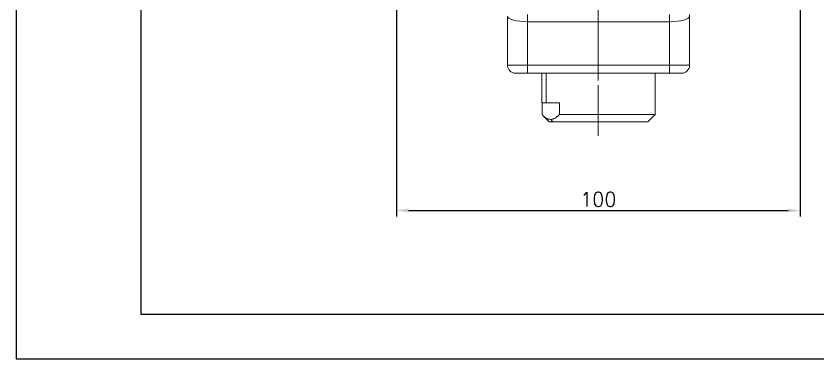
# Model space of a CAD drawing. Header units: millimetres. Extents: x 1435 to 2029, y -1230 to -810.
# Drawn here: x 1434.9 to 1633.5, y -1229.7 to -1144.9 of the extents above; entities that cross this region are included whole.
import ezdxf

# ---------------------------------------------------------------- set-up
doc = ezdxf.new("R2010")
doc.units = ezdxf.units.MM
doc.header["$LTSCALE"] = 10
doc.linetypes.add('CENTER', pattern=[2, 1.25, -0.25, 0.25, -0.25])
doc.layers.get('0').update_dxf_attribs({"color": 2})
for name, color, linetype in [('CENTER', 1, 'CENTER'), ('CL', 1, 'CENTER'), ('DIM', 2, 'Continuous')]:
    doc.layers.add(name, color=color, linetype=linetype)
doc.styles.add('GHS', font='romans', dxfattribs={"bigfont": 'ghs'})
doc.dimstyles.new('ISO-25', dxfattribs={"dimscale": 0, "dimtxt": 3.5, "dimasz": 3, "dimexe": 1.5, "dimexo": 1, "dimgap": 1, "dimtad": 3, "dimtoh": 1, "dimdec": 4, "dimzin": 9, "dimdsep": 46, "dimtxsty": 'GHS', "dimcen": 2.5, "dimclrd": 256, "dimclre": 256, "dimclrt": 256, "dimadec": 4, "dimazin": 2, "dimtfac": 1, "dimtdec": 4, "dimtix": 1, "dimtmove": 2, "dimatfit": 3, "dimfxl": 0, "dimlwd": 25, "dimlwe": 25, "dimarcsym": 0})

# ---------------------------------------------------------------- blocks, each defined once
blk = doc.blocks.new('*D0')
at = {"layer": 'Defpoints', "color": 0}
for p in [(1529.1, -1047.79), (1629.1, -1047.79), (1629.1, -1192.95)]:
    blk.add_point(p, dxfattribs=at)
at = {"layer": 'DIM', "lineweight": 25}
for p, q in [((1529.1, -1048.79), (1529.1, -1194.45)), ((1629.1, -1048.79), (1629.1, -1194.45)), ((1532.1, -1192.95), (1626.1, -1192.95))]:
    blk.add_line(p, q, dxfattribs=at)
at = {"layer": 'DIM'}
for points in [[(1532.1, -1192.45), (1532.1, -1193.45), (1529.1, -1192.95)], [(1626.1, -1192.45), (1626.1, -1193.45), (1629.1, -1192.95)]]:
    blk.add_solid(points, dxfattribs=at)
at = {"layer": 'DIM', "insert": (1579.1, -1190.2), "char_height": 3.5, "attachment_point": 5, "style": 'GHS'}
blk.add_mtext('100', dxfattribs=at)

msp = doc.modelspace()

# ---------------------------------------------------------------- linework, layer by layer
at = {"color": 4}
for p, q in [((1465.90275, -1218.6547), (1465.90275, -843.6547)), ((2014.90275, -1218.6547), (1465.90275, -1218.6547))]:
    msp.add_line(p, q, dxfattribs=at)
at = {"color": 0, "lineweight": 5}
for p, q in [((1556.59243, -1144.86205), (1556.59243, -1156.98683)), ((1561.59243, -1146.26097), (1561.59243, -1144.44836)), ((1596.72199, -1146.26097), (1596.72199, -1144.44836)), ((1601.72199, -1156.98683), (1601.72199, -1144.86205)), ((1561.59243, -1146.26097), (1561.59243, -1156.98683)), ((1596.72199, -1146.26097), (1561.59243, -1146.26097)), ((1596.72199, -1146.26097), (1596.72199, -1156.98683)), ((1556.59243, -1156.98683), (1561.59243, -1156.98683)), ((1561.59243, -1156.98683), (1596.72199, -1156.98683)), ((1561.59243, -1158.98683), (1561.59243, -1156.98683)), ((1596.72199, -1156.98683), (1601.72199, -1156.98683)), ((1596.72199, -1156.98683), (1596.72199, -1158.98683)), ((1561.59243, -1158.98683), (1558.59243, -1158.98683)), ((1596.72199, -1158.98683), (1561.59243, -1158.98683)), ((1565.15721, -1158.98689), (1565.15721, -1166.30064)), ((1566.22502, -1166.30064), (1566.22502, -1158.98689)), ((1593.15721, -1166.30064), (1593.15721, -1158.98689)), ((1599.72199, -1158.98683), (1596.72199, -1158.98683)), ((1565.15721, -1166.30064), (1566.22502, -1166.30064)), ((1565.15972, -1169.22951), (1565.15972, -1166.30064)), ((1566.22502, -1166.30064), (1569.45471, -1166.30064)), ((1569.45471, -1169.22951), (1569.45471, -1166.30064)), ((1593.15471, -1169.22951), (1593.15471, -1166.30064)), ((1593.15721, -1166.30064), (1593.15471, -1166.30064)), ((1565.26476, -1169.33705), (1566.91453, -1170.98683)), ((1593.15471, -1169.22951), (1569.45471, -1169.22951)), ((1591.39989, -1170.98683), (1593.04967, -1169.33705)), ((1566.91453, -1170.98683), (1567.84831, -1170.98683)), ((1567.84831, -1170.98683), (1567.30721, -1170.40106)), ((1591.39989, -1170.98683), (1567.84831, -1170.98683))]:
    msp.add_line(p, q, dxfattribs=at)
msp.add_lwpolyline([(2028.90275, -1229.6547), (2028.90275, -809.6547), (1434.90275, -809.6547), (1434.90275, -1229.6547)], close=True)
for centre, start, end in [((1558.59243, -1156.98683), 180, 270), ((1599.72199, -1156.98683), 270, 0)]:
    msp.add_arc(centre, 2, start, end, dxfattribs=at)
for centre, start_param, end_param in [((1561.59243, -1144.86205), 3.141608169, 4.71238898), ((1596.72199, -1144.86205), 4.71238898, 6.283169792)]:
    msp.add_ellipse(centre, major_axis=(5, 0), ratio=0.279784595, start_param=start_param, end_param=end_param, dxfattribs=at)
for points, degree in [([(1601.71376, -1144.8629), (1601.73415, -1144.66493), (1601.69257, -1144.46786)], 2), ([(1593.15471, -1169.22951), (1593.11858, -1169.26728), (1593.08239, -1169.30431), (1593.04614, -1169.34058)], 3)]:
    msp.add_open_spline(points, degree=degree, dxfattribs=at)
for points, knots in [([(1565.15972, -1169.22951), (1565.33207, -1169.40969), (1565.50576, -1169.57308), (1565.85629, -1169.86059), (1566.03313, -1169.98469), (1566.39043, -1170.18765), (1566.57089, -1170.26648), (1566.9359, -1170.3732), (1567.12044, -1170.40106), (1567.30721, -1170.40106)], [0, 0, 0, 0, 0.25, 0.25, 0.5, 0.5, 0.75, 0.75, 1, 1, 1, 1]), ([(1567.30721, -1170.40106), (1567.49285, -1170.40106), (1567.67665, -1170.37353), (1568.04086, -1170.26748), (1568.22127, -1170.18897), (1568.57904, -1169.98618), (1568.75641, -1169.86192), (1568.97645, -1169.68154), (1569.02037, -1169.64421), (1569.10806, -1169.56714), (1569.15175, -1169.52746), (1569.28235, -1169.40517), (1569.36881, -1169.31931), (1569.45471, -1169.22951)], [0, 0, 0, 0, 0.25, 0.25, 0.5, 0.5, 0.75, 0.75, 0.8125, 0.8125, 0.875, 0.875, 1, 1, 1, 1])]:
    msp.add_open_spline(points, degree=3, knots=knots, dxfattribs=at)
at = {"layer": 'CENTER', "lineweight": 5}
msp.add_line((1579.1016, -1174.46748), (1579.1016, -997.36105), dxfattribs=at)
at = {"layer": 'CL', "lineweight": 5}
msp.add_line((1579.1016, -1088.29136), (1579.1016, -1172.14826), dxfattribs=at)

# ---------------------------------------------------------------- dimensions: what is measured, and where the dimension line sits
at = {"layer": 'DIM'}
dim = msp.add_linear_dim(base=(1629.1016, -1192.95275), p1=(1529.1016, -1047.79136), p2=(1629.1016, -1047.79136), dimstyle='ISO-25', override={"dimscale": 1}, dxfattribs=at)
dim.commit()
dim.dimension.update_dxf_attribs({"geometry": '*D0', "text_midpoint": (1579.1016, -1190.20275)})

doc.saveas('drawing.dxf')
